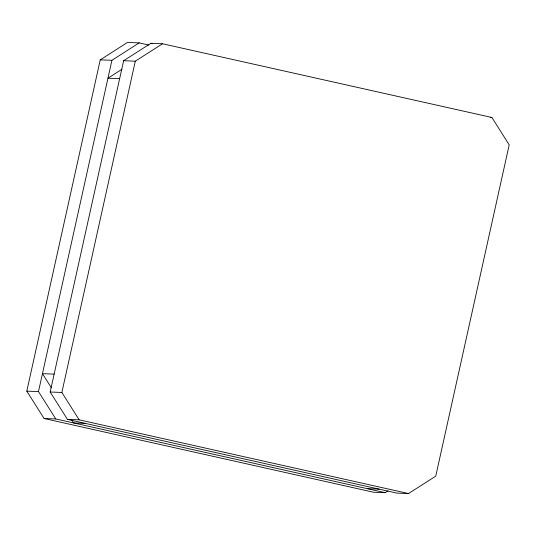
<?xml version="1.0" encoding="UTF-8"?>
<svg xmlns="http://www.w3.org/2000/svg" width="536" height="536" viewBox="0 0 536 536"><rect width="100%" height="100%" fill="white"/><g stroke="black" fill="none" stroke-linecap="round" stroke-linejoin="round"><path stroke-width="0.8" d="M387.957 490.882L385.163 492.664L373.478 492.229L44.093 418.509L26.8 391.146L100.245 59.858L127.461 42.458L139.152 42.893L148.861 45.071M385.163 492.664L55.784 418.944L38.485 391.582L111.93 60.3L139.152 42.893M50.176 392.017L123.622 60.736L150.837 43.336L162.522 43.771L491.907 117.491L509.2 144.854L435.755 476.142L408.539 493.542L396.848 493.107L67.469 419.387L50.176 392.017L61.861 392.459L79.154 419.822L408.539 493.542M61.861 392.459L135.306 61.178L162.522 43.771M121.96 69.258L107.964 78.202L119.649 78.645M100.245 59.858L111.93 60.3M123.622 60.736L135.306 61.178M490.239 117.431L491.907 117.491M54.143 374.115L42.458 373.672L51.349 387.749M26.8 391.146L38.485 391.582M44.093 418.509L55.784 418.944M67.469 419.387L79.154 419.822M85.271 423.373L73.586 422.931L71.804 420.117M367.361 488.685L379.046 489.12M150.837 43.336L152.459 43.697"/></g></svg>
